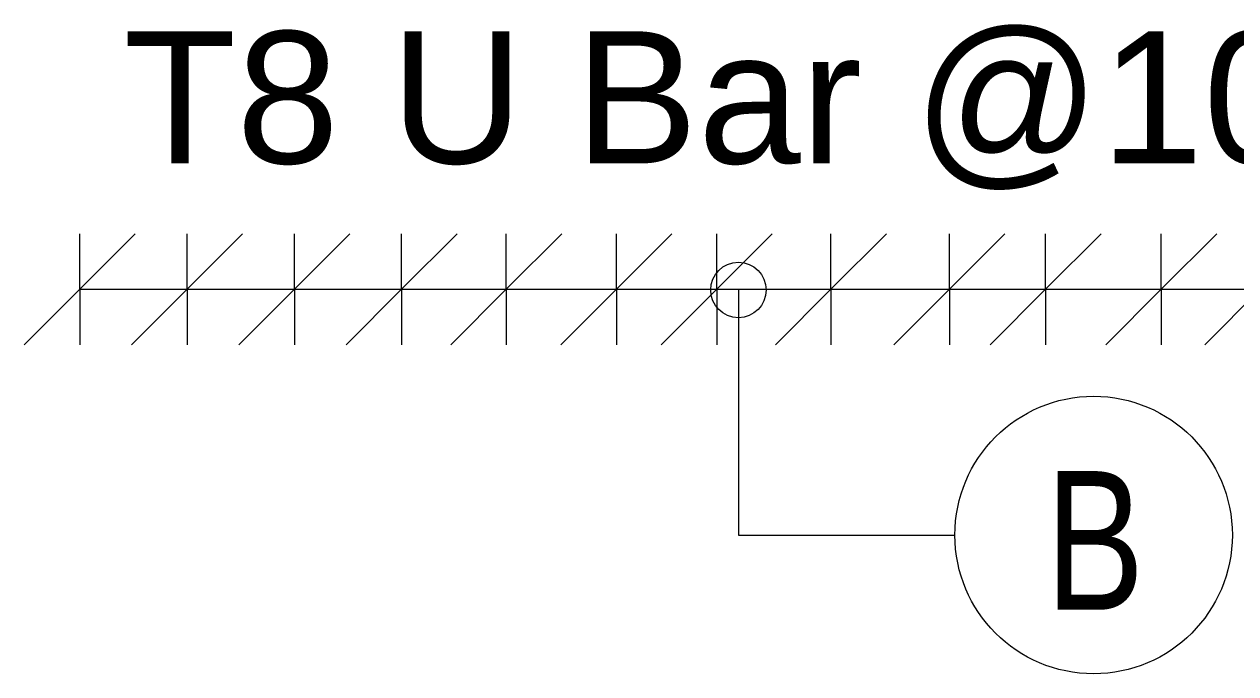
# Model space of a CAD drawing. Header units: millimetres. Extents: x -7118 to 5307, y -2677 to 10400.
# Drawn here: x -4232 to -3141, y -2677 to -2092 of the extents above; entities that cross this region are included whole.
import ezdxf

# ---------------------------------------------------------------- set-up
doc = ezdxf.new("R2010")
doc.units = ezdxf.units.MM
for name, color, linetype, lineweight in [('A-ANNO-DIMS', 211, 'Continuous', 9), ('A-ANNO-DIMS-50', 211, 'Continuous', 9), ('S-RBAR-IDEN', 171, 'Continuous', 9)]:
    doc.layers.add(name, color=color, linetype=linetype, lineweight=lineweight)
doc.styles.add('Arial_1', font='arial.ttf', dxfattribs={"height": 119.0625})
doc.styles.add('Nirmala UI Semilight', font='NirmalaS.ttf', dxfattribs={"width": 0.8, "height": 125})
doc.dimstyles.new('Arrow_Filled_-_2_5_NI_UI', dxfattribs={"dimscale": 304.8, "dimtxt": 130.920493, "dimasz": 0.328084, "dimexe": 0.164042, "dimexo": 0.0625, "dimgap": 0.164042, "dimtad": 1, "dimdec": 4, "dimzin": 0, "dimdsep": 46, "dimtxsty": 'Nirmala UI Semilight', "dimblk1": 'OBLIQUE', "dimblk2": 'OBLIQUE', "dimsah": 1, "dimcen": 0.09, "dimazin": 0, "dimtfac": 1, "dimtdec": 4, "dimtix": 1, "dimtmove": 0, "dimatfit": 3, "dimfxl": 0.164042, "dimfxlon": 1, "dimtvp": 1, "dimtolj": 1, "dimtzin": 0, "dimarcsym": 2})

# ---------------------------------------------------------------- blocks, each defined once
blk = doc.blocks.new('DIMBLOCK116-Elevation Front 1')
at = {"layer": 'A-ANNO-DIMS-50'}
for p, q in [((-4182.3, -2330.3), (-4132.3, -2280.3)), ((-4182.3, -2330.3), (-4182.3, -2280.3)), ((-4085.6, -2330.3), (-4035.6, -2280.3)), ((-4085.6, -2330.3), (-4085.6, -2280.3)), ((-4182.3, -2330.3), (-4232.3, -2380.3)), ((-4182.3, -2330.3), (-4085.6, -2330.3)), ((-4182.3, -2330.3), (-4182.3, -2380.3)), ((-4085.6, -2330.3), (-4135.6, -2380.3)), ((-4085.6, -2330.3), (-4085.6, -2380.3))]:
    blk.add_line(p, q, dxfattribs=at)
blk = doc.blocks.new('_Oblique')
at = {"color": 0, "linetype": 'ByBlock', "lineweight": -2}
blk.add_line((-0.5, -0.5), (0.5, 0.5), dxfattribs=at)
blk = doc.blocks.new('DIMBLOCK117-Elevation Front 1')
at = {"layer": 'A-ANNO-DIMS-50'}
for p, q in [((-4085.6, -2330.3), (-4035.6, -2280.3)), ((-4085.6, -2330.3), (-4085.6, -2280.3)), ((-3988.9, -2330.3), (-3938.9, -2280.3)), ((-3988.9, -2330.3), (-3988.9, -2280.3)), ((-4085.6, -2330.3), (-4135.6, -2380.3)), ((-4085.6, -2330.3), (-3988.9, -2330.3)), ((-4085.6, -2330.3), (-4085.6, -2380.3)), ((-3988.9, -2330.3), (-4038.9, -2380.3)), ((-3988.9, -2330.3), (-3988.9, -2380.3))]:
    blk.add_line(p, q, dxfattribs=at)
blk = doc.blocks.new('DIMBLOCK118-Elevation Front 1')
at = {"layer": 'A-ANNO-DIMS-50'}
for p, q in [((-3988.9, -2330.3), (-3938.9, -2280.3)), ((-3988.9, -2330.3), (-3988.9, -2280.3)), ((-3892.2, -2330.3), (-3842.2, -2280.3)), ((-3892.2, -2330.3), (-3892.2, -2280.3)), ((-3988.9, -2330.3), (-4038.9, -2380.3)), ((-3988.9, -2330.3), (-3892.2, -2330.3)), ((-3988.9, -2330.3), (-3988.9, -2380.3)), ((-3892.2, -2330.3), (-3942.2, -2380.3)), ((-3892.2, -2330.3), (-3892.2, -2380.3))]:
    blk.add_line(p, q, dxfattribs=at)
blk = doc.blocks.new('DIMBLOCK119-Elevation Front 1')
at = {"layer": 'A-ANNO-DIMS-50'}
for p, q in [((-3892.2, -2330.3), (-3842.2, -2280.3)), ((-3892.2, -2330.3), (-3892.2, -2280.3)), ((-3797.9, -2330.3), (-3747.9, -2280.3)), ((-3797.9, -2330.3), (-3797.9, -2280.3)), ((-3892.2, -2330.3), (-3942.2, -2380.3)), ((-3892.2, -2330.3), (-3797.9, -2330.3)), ((-3892.2, -2330.3), (-3892.2, -2380.3)), ((-3797.9, -2330.3), (-3847.9, -2380.3)), ((-3797.9, -2330.3), (-3797.9, -2380.3))]:
    blk.add_line(p, q, dxfattribs=at)
blk = doc.blocks.new('DIMBLOCK120-Elevation Front 1')
at = {"layer": 'A-ANNO-DIMS-50'}
for p, q in [((-3797.9, -2330.3), (-3747.9, -2280.3)), ((-3797.9, -2330.3), (-3797.9, -2280.3)), ((-3698.7, -2330.3), (-3648.7, -2280.3)), ((-3698.7, -2330.3), (-3698.7, -2280.3)), ((-3797.9, -2330.3), (-3847.9, -2380.3)), ((-3797.9, -2330.3), (-3698.7, -2330.3)), ((-3797.9, -2330.3), (-3797.9, -2380.3)), ((-3698.7, -2330.3), (-3748.7, -2380.3)), ((-3698.7, -2330.3), (-3698.7, -2380.3))]:
    blk.add_line(p, q, dxfattribs=at)
blk = doc.blocks.new('DIMBLOCK121-Elevation Front 1')
at = {"layer": 'A-ANNO-DIMS-50'}
for p, q in [((-3698.7, -2330.3), (-3648.7, -2280.3)), ((-3698.7, -2330.3), (-3698.7, -2280.3)), ((-3608.3, -2330.3), (-3558.3, -2280.3)), ((-3608.3, -2330.3), (-3608.3, -2280.3)), ((-3698.7, -2330.3), (-3748.7, -2380.3)), ((-3698.7, -2330.3), (-3608.3, -2330.3)), ((-3698.7, -2330.3), (-3698.7, -2380.3)), ((-3608.3, -2330.3), (-3658.3, -2380.3)), ((-3608.3, -2330.3), (-3608.3, -2380.3))]:
    blk.add_line(p, q, dxfattribs=at)
blk = doc.blocks.new('DIMBLOCK122-Elevation Front 1')
at = {"layer": 'A-ANNO-DIMS-50'}
for p, q in [((-3608.3, -2330.3), (-3558.3, -2280.3)), ((-3608.3, -2330.3), (-3608.3, -2280.3)), ((-3505.3, -2330.3), (-3455.3, -2280.3)), ((-3505.3, -2330.3), (-3505.3, -2280.3)), ((-3608.3, -2330.3), (-3658.3, -2380.3)), ((-3608.3, -2330.3), (-3505.3, -2330.3)), ((-3608.3, -2330.3), (-3608.3, -2380.3)), ((-3505.3, -2330.3), (-3555.3, -2380.3)), ((-3505.3, -2330.3), (-3505.3, -2380.3))]:
    blk.add_line(p, q, dxfattribs=at)
blk = doc.blocks.new('DIMBLOCK123-Elevation Front 1')
at = {"layer": 'A-ANNO-DIMS-50'}
for p, q in [((-3505.3, -2330.3), (-3455.3, -2280.3)), ((-3505.3, -2330.3), (-3505.3, -2280.3)), ((-3398.6, -2330.3), (-3348.6, -2280.3)), ((-3398.6, -2330.3), (-3398.6, -2280.3)), ((-3505.3, -2330.3), (-3555.3, -2380.3)), ((-3505.3, -2330.3), (-3398.6, -2330.3)), ((-3505.3, -2330.3), (-3505.3, -2380.3)), ((-3398.6, -2330.3), (-3448.6, -2380.3)), ((-3398.6, -2330.3), (-3398.6, -2380.3))]:
    blk.add_line(p, q, dxfattribs=at)
blk = doc.blocks.new('DIMBLOCK124-Elevation Front 1')
at = {"layer": 'A-ANNO-DIMS-50'}
for p, q in [((-3398.6, -2330.3), (-3348.6, -2280.3)), ((-3398.6, -2330.3), (-3398.6, -2280.3)), ((-3311.9, -2330.3), (-3261.9, -2280.3)), ((-3311.9, -2330.3), (-3311.9, -2280.3)), ((-3398.6, -2330.3), (-3448.6, -2380.3)), ((-3398.6, -2330.3), (-3311.9, -2330.3)), ((-3398.6, -2330.3), (-3398.6, -2380.3)), ((-3311.9, -2330.3), (-3361.9, -2380.3)), ((-3311.9, -2330.3), (-3311.9, -2380.3))]:
    blk.add_line(p, q, dxfattribs=at)
blk = doc.blocks.new('DIMBLOCK125-Elevation Front 1')
at = {"layer": 'A-ANNO-DIMS-50'}
for p, q in [((-3311.9, -2330.3), (-3261.9, -2280.3)), ((-3311.9, -2330.3), (-3311.9, -2280.3)), ((-3207.6, -2330.3), (-3157.6, -2280.3)), ((-3207.6, -2330.3), (-3207.6, -2280.3)), ((-3311.9, -2330.3), (-3361.9, -2380.3)), ((-3311.9, -2330.3), (-3207.6, -2330.3)), ((-3311.9, -2330.3), (-3311.9, -2380.3)), ((-3207.6, -2330.3), (-3257.6, -2380.3)), ((-3207.6, -2330.3), (-3207.6, -2380.3))]:
    blk.add_line(p, q, dxfattribs=at)
blk = doc.blocks.new('DIMBLOCK126-Elevation Front 1')
at = {"layer": 'A-ANNO-DIMS-50'}
for p, q in [((-3207.6, -2330.3), (-3157.6, -2280.3)), ((-3207.6, -2330.3), (-3207.6, -2280.3)), ((-3118.4, -2330.3), (-3068.4, -2280.3)), ((-3118.4, -2330.3), (-3118.4, -2280.3)), ((-3207.6, -2330.3), (-3257.6, -2380.3)), ((-3207.6, -2330.3), (-3118.4, -2330.3)), ((-3207.6, -2330.3), (-3207.6, -2380.3)), ((-3118.4, -2330.3), (-3168.4, -2380.3)), ((-3118.4, -2330.3), (-3118.4, -2380.3))]:
    blk.add_line(p, q, dxfattribs=at)
blk = doc.blocks.new('DIMBLOCK127-Elevation Front 1')
at = {"layer": 'A-ANNO-DIMS-50'}
for p, q in [((-3118.4, -2330.3), (-3068.4, -2280.3)), ((-3118.4, -2330.3), (-3118.4, -2280.3)), ((-3015.5, -2330.3), (-2965.5, -2280.3)), ((-3015.5, -2330.3), (-3015.5, -2280.3)), ((-3118.4, -2330.3), (-3168.4, -2380.3)), ((-3118.4, -2330.3), (-3015.5, -2330.3)), ((-3118.4, -2330.3), (-3118.4, -2380.3)), ((-3015.5, -2330.3), (-3065.5, -2380.3)), ((-3015.5, -2330.3), (-3015.5, -2380.3))]:
    blk.add_line(p, q, dxfattribs=at)
blk = doc.blocks.new('DIMBLOCK132-Elevation Front 1')
at = {"layer": 'A-ANNO-DIMS-50'}
for p, q in [((-4182.3, -2330.3), (-4132.3, -2280.3)), ((-4182.3, -2330.3), (-4182.3, -2280.3)), ((-4085.6, -2330.3), (-4035.6, -2280.3)), ((-4085.6, -2330.3), (-4085.6, -2280.3)), ((-3988.9, -2330.3), (-3938.9, -2280.3)), ((-3988.9, -2330.3), (-3988.9, -2280.3)), ((-3892.2, -2330.3), (-3842.2, -2280.3)), ((-3892.2, -2330.3), (-3892.2, -2280.3)), ((-3797.9, -2330.3), (-3747.9, -2280.3)), ((-3797.9, -2330.3), (-3797.9, -2280.3)), ((-4182.3, -2330.3), (-4232.3, -2380.3)), ((-4182.3, -2330.3), (-3892.2, -2330.3)), ((-4182.3, -2330.3), (-4085.6, -2330.3)), ((-4182.3, -2330.3), (-4182.3, -2380.3)), ((-4085.6, -2330.3), (-4135.6, -2380.3)), ((-4085.6, -2330.3), (-3988.9, -2330.3)), ((-4085.6, -2330.3), (-4085.6, -2380.3)), ((-3988.9, -2330.3), (-4038.9, -2380.3)), ((-3988.9, -2330.3), (-3892.2, -2330.3)), ((-3988.9, -2330.3), (-3988.9, -2380.3)), ((-3892.2, -2330.3), (-3942.2, -2380.3)), ((-3892.2, -2330.3), (-3797.9, -2330.3)), ((-3892.2, -2330.3), (-3892.2, -2380.3)), ((-3797.9, -2330.3), (-3847.9, -2380.3)), ((-3797.9, -2330.3), (-3797.9, -2380.3))]:
    blk.add_line(p, q, dxfattribs=at)
blk = doc.blocks.new('_None')
blk = doc.blocks.new('DIMBLOCK133-Elevation Front 1')
at = {"layer": 'A-ANNO-DIMS-50'}
for p, q in [((-3892.2, -2330.3), (-3842.2, -2280.3)), ((-3892.2, -2330.3), (-3892.2, -2280.3)), ((-3797.9, -2330.3), (-3747.9, -2280.3)), ((-3797.9, -2330.3), (-3797.9, -2280.3)), ((-3698.7, -2330.3), (-3648.7, -2280.3)), ((-3698.7, -2330.3), (-3698.7, -2280.3)), ((-3892.2, -2330.3), (-3942.2, -2380.3)), ((-3892.2, -2330.3), (-3797.9, -2330.3)), ((-3892.2, -2330.3), (-3797.9, -2330.3)), ((-3892.2, -2330.3), (-3892.2, -2380.3)), ((-3797.9, -2330.3), (-3847.9, -2380.3)), ((-3797.9, -2330.3), (-3698.7, -2330.3)), ((-3797.9, -2330.3), (-3797.9, -2380.3)), ((-3698.7, -2330.3), (-3748.7, -2380.3)), ((-3698.7, -2330.3), (-3698.7, -2380.3))]:
    blk.add_line(p, q, dxfattribs=at)
blk = doc.blocks.new('DIMBLOCK134-Elevation Front 1')
at = {"layer": 'A-ANNO-DIMS-50'}
for p, q in [((-3797.9, -2330.3), (-3747.9, -2280.3)), ((-3797.9, -2330.3), (-3797.9, -2280.3)), ((-3698.7, -2330.3), (-3648.7, -2280.3)), ((-3698.7, -2330.3), (-3698.7, -2280.3)), ((-3608.3, -2330.3), (-3558.3, -2280.3)), ((-3608.3, -2330.3), (-3608.3, -2280.3)), ((-3797.9, -2330.3), (-3847.9, -2380.3)), ((-3797.9, -2330.3), (-3698.7, -2330.3)), ((-3797.9, -2330.3), (-3698.7, -2330.3)), ((-3797.9, -2330.3), (-3797.9, -2380.3)), ((-3698.7, -2330.3), (-3748.7, -2380.3)), ((-3698.7, -2330.3), (-3608.3, -2330.3)), ((-3698.7, -2330.3), (-3698.7, -2380.3)), ((-3608.3, -2330.3), (-3658.3, -2380.3)), ((-3608.3, -2330.3), (-3608.3, -2380.3))]:
    blk.add_line(p, q, dxfattribs=at)
blk = doc.blocks.new('DIMBLOCK135-Elevation Front 1')
at = {"layer": 'A-ANNO-DIMS-50'}
for p, q in [((-3698.7, -2330.3), (-3648.7, -2280.3)), ((-3698.7, -2330.3), (-3698.7, -2280.3)), ((-3608.3, -2330.3), (-3558.3, -2280.3)), ((-3608.3, -2330.3), (-3608.3, -2280.3)), ((-3505.3, -2330.3), (-3455.3, -2280.3)), ((-3505.3, -2330.3), (-3505.3, -2280.3)), ((-3698.7, -2330.3), (-3748.7, -2380.3)), ((-3698.7, -2330.3), (-3608.3, -2330.3)), ((-3698.7, -2330.3), (-3608.3, -2330.3)), ((-3698.7, -2330.3), (-3698.7, -2380.3)), ((-3608.3, -2330.3), (-3658.3, -2380.3)), ((-3608.3, -2330.3), (-3505.3, -2330.3)), ((-3608.3, -2330.3), (-3608.3, -2380.3)), ((-3505.3, -2330.3), (-3555.3, -2380.3)), ((-3505.3, -2330.3), (-3505.3, -2380.3))]:
    blk.add_line(p, q, dxfattribs=at)
blk = doc.blocks.new('DIMBLOCK136-Elevation Front 1')
at = {"layer": 'A-ANNO-DIMS-50'}
for p, q in [((-3608.3, -2330.3), (-3558.3, -2280.3)), ((-3608.3, -2330.3), (-3608.3, -2280.3)), ((-3505.3, -2330.3), (-3455.3, -2280.3)), ((-3505.3, -2330.3), (-3505.3, -2280.3)), ((-3398.6, -2330.3), (-3348.6, -2280.3)), ((-3398.6, -2330.3), (-3398.6, -2280.3)), ((-3608.3, -2330.3), (-3658.3, -2380.3)), ((-3608.3, -2330.3), (-3505.3, -2330.3)), ((-3608.3, -2330.3), (-3505.3, -2330.3)), ((-3608.3, -2330.3), (-3608.3, -2380.3)), ((-3505.3, -2330.3), (-3555.3, -2380.3)), ((-3505.3, -2330.3), (-3398.6, -2330.3)), ((-3505.3, -2330.3), (-3505.3, -2380.3)), ((-3398.6, -2330.3), (-3448.6, -2380.3)), ((-3398.6, -2330.3), (-3398.6, -2380.3))]:
    blk.add_line(p, q, dxfattribs=at)
blk = doc.blocks.new('DIMBLOCK137-Elevation Front 1')
at = {"layer": 'A-ANNO-DIMS-50'}
for p, q in [((-3505.3, -2330.3), (-3455.3, -2280.3)), ((-3505.3, -2330.3), (-3505.3, -2280.3)), ((-3398.6, -2330.3), (-3348.6, -2280.3)), ((-3398.6, -2330.3), (-3398.6, -2280.3)), ((-3311.9, -2330.3), (-3261.9, -2280.3)), ((-3311.9, -2330.3), (-3311.9, -2280.3)), ((-3505.3, -2330.3), (-3555.3, -2380.3)), ((-3505.3, -2330.3), (-3398.6, -2330.3)), ((-3505.3, -2330.3), (-3398.6, -2330.3)), ((-3505.3, -2330.3), (-3505.3, -2380.3)), ((-3398.6, -2330.3), (-3448.6, -2380.3)), ((-3398.6, -2330.3), (-3311.9, -2330.3)), ((-3398.6, -2330.3), (-3398.6, -2380.3)), ((-3311.9, -2330.3), (-3361.9, -2380.3)), ((-3311.9, -2330.3), (-3311.9, -2380.3))]:
    blk.add_line(p, q, dxfattribs=at)
blk = doc.blocks.new('DIMBLOCK138-Elevation Front 1')
at = {"layer": 'A-ANNO-DIMS-50'}
for p, q in [((-3398.6, -2330.3), (-3348.6, -2280.3)), ((-3398.6, -2330.3), (-3398.6, -2280.3)), ((-3311.9, -2330.3), (-3261.9, -2280.3)), ((-3311.9, -2330.3), (-3311.9, -2280.3)), ((-3207.6, -2330.3), (-3157.6, -2280.3)), ((-3207.6, -2330.3), (-3207.6, -2280.3)), ((-3398.6, -2330.3), (-3448.6, -2380.3)), ((-3398.6, -2330.3), (-3311.9, -2330.3)), ((-3398.6, -2330.3), (-3311.9, -2330.3)), ((-3398.6, -2330.3), (-3398.6, -2380.3)), ((-3311.9, -2330.3), (-3361.9, -2380.3)), ((-3311.9, -2330.3), (-3207.6, -2330.3)), ((-3311.9, -2330.3), (-3311.9, -2380.3)), ((-3207.6, -2330.3), (-3257.6, -2380.3)), ((-3207.6, -2330.3), (-3207.6, -2380.3))]:
    blk.add_line(p, q, dxfattribs=at)
blk = doc.blocks.new('DIMBLOCK139-Elevation Front 1')
at = {"layer": 'A-ANNO-DIMS-50'}
for p, q in [((-3311.9, -2330.3), (-3261.9, -2280.3)), ((-3311.9, -2330.3), (-3311.9, -2280.3)), ((-3207.6, -2330.3), (-3157.6, -2280.3)), ((-3207.6, -2330.3), (-3207.6, -2280.3)), ((-3118.4, -2330.3), (-3068.4, -2280.3)), ((-3118.4, -2330.3), (-3118.4, -2280.3)), ((-3311.9, -2330.3), (-3361.9, -2380.3)), ((-3311.9, -2330.3), (-3207.6, -2330.3)), ((-3311.9, -2330.3), (-3207.6, -2330.3)), ((-3311.9, -2330.3), (-3311.9, -2380.3)), ((-3207.6, -2330.3), (-3257.6, -2380.3)), ((-3207.6, -2330.3), (-3118.4, -2330.3)), ((-3207.6, -2330.3), (-3207.6, -2380.3)), ((-3118.4, -2330.3), (-3168.4, -2380.3)), ((-3118.4, -2330.3), (-3118.4, -2380.3))]:
    blk.add_line(p, q, dxfattribs=at)
blk = doc.blocks.new('DIMBLOCK140-Elevation Front 1')
at = {"layer": 'A-ANNO-DIMS-50'}
for p, q in [((-3207.6, -2330.3), (-3157.6, -2280.3)), ((-3207.6, -2330.3), (-3207.6, -2280.3)), ((-3118.4, -2330.3), (-3068.4, -2280.3)), ((-3118.4, -2330.3), (-3118.4, -2280.3)), ((-3015.5, -2330.3), (-2965.5, -2280.3)), ((-3015.5, -2330.3), (-3015.5, -2280.3)), ((-3207.6, -2330.3), (-3257.6, -2380.3)), ((-3207.6, -2330.3), (-3118.4, -2330.3)), ((-3207.6, -2330.3), (-3118.4, -2330.3)), ((-3207.6, -2330.3), (-3207.6, -2380.3)), ((-3118.4, -2330.3), (-3168.4, -2380.3)), ((-3118.4, -2330.3), (-3015.5, -2330.3)), ((-3118.4, -2330.3), (-3118.4, -2380.3)), ((-3015.5, -2330.3), (-3065.5, -2380.3)), ((-3015.5, -2330.3), (-3015.5, -2380.3))]:
    blk.add_line(p, q, dxfattribs=at)
blk = doc.blocks.new('DIMBLOCK141-Elevation Front 1')
at = {"layer": 'A-ANNO-DIMS-50'}
for p, q in [((-3118.4, -2330.3), (-3068.4, -2280.3)), ((-3118.4, -2330.3), (-3118.4, -2280.3)), ((-3015.5, -2330.3), (-2965.5, -2280.3)), ((-3015.5, -2330.3), (-3015.5, -2280.3)), ((-2925, -2330.3), (-2875, -2280.3)), ((-2925, -2330.3), (-2925, -2280.3)), ((-3118.4, -2330.3), (-3168.4, -2380.3)), ((-3118.4, -2330.3), (-3015.5, -2330.3)), ((-3118.4, -2330.3), (-3015.5, -2330.3)), ((-3118.4, -2330.3), (-3118.4, -2380.3)), ((-3015.5, -2330.3), (-3065.5, -2380.3)), ((-3015.5, -2330.3), (-2925, -2330.3)), ((-3015.5, -2330.3), (-3015.5, -2380.3)), ((-2925, -2330.3), (-2975, -2380.3)), ((-2925, -2330.3), (-2925, -2380.3))]:
    blk.add_line(p, q, dxfattribs=at)
blk = doc.blocks.new('M_Rebar Tag_rfa MARK - DOT 1 MM-794228-Elevation Front 1')
at = {"layer": 'S-RBAR-IDEN'}
blk.add_circle((-333.3, 3347.5), 125, dxfattribs=at)

msp = doc.modelspace()

# ---------------------------------------------------------------- linework, layer by layer
at = {"layer": 'S-RBAR-IDEN'}
for p, q in [((-3588.69576, -2330.99345), (-3588.69576, -2551.75436)), ((-3588.69576, -2551.75436), (-3393.57275, -2551.75436))]:
    msp.add_line(p, q, dxfattribs=at)
msp.add_circle((-3588.69576, -2330.99345), 25, dxfattribs=at)

# ---------------------------------------------------------------- block references
at = {"layer": 'S-RBAR-IDEN', "rotation": 270.0000000000001}
msp.add_blockref('M_Rebar Tag_rfa MARK - DOT 1 MM-794228-Elevation Front 1', (-6616.11262, -2885.06685), dxfattribs=at)

# ---------------------------------------------------------------- texts
at = {"layer": 'S-RBAR-IDEN', "insert": (-3312.13421, -2494.15198), "char_height": 125, "width": 96.2025, "attachment_point": 1, "style": 'Nirmala UI Semilight'}
msp.add_mtext('B', dxfattribs=at)

# ---------------------------------------------------------------- dimensions: what is measured, and where the dimension line sits
at = {"layer": 'A-ANNO-DIMS'}
for base, p1, p2, text, override, picture, middle in [((-3892.15635, -2330.28884), (-4182.30714, -2280.28884), (-3892.15635, -2280.28884), '290', {"dimpost": '<>', "dimblk1": 'None', "dimblk2": 'None', "dimsah": 1, "dimfxl": 290.150787}, 'DIMBLOCK132-Elevation Front 1', (-4037.23175, -2215.65321)), ((-3797.93942, -2330.28884), (-3892.15635, -2280.28884), (-3797.93942, -2280.28884), '94', {"dimpost": '<>', "dimblk1": 'None', "dimblk2": 'None', "dimsah": 1, "dimfxl": 94.216929}, 'DIMBLOCK133-Elevation Front 1', (-3845.04789, -2215.65321)), ((-3698.72249, -2330.28884), (-3797.93942, -2280.28884), (-3698.72249, -2280.28884), '99', {"dimpost": '<>', "dimblk1": 'None', "dimblk2": 'None', "dimsah": 1, "dimfxl": 99.216929}, 'DIMBLOCK134-Elevation Front 1', (-3748.33096, -2215.65321)), ((-3608.25556, -2330.28884), (-3698.72249, -2280.28884), (-3608.25556, -2280.28884), '90', {"dimpost": '<>', "dimblk1": 'None', "dimblk2": 'None', "dimsah": 1, "dimfxl": 90.466929}, 'DIMBLOCK135-Elevation Front 1', (-3653.48903, -2215.65321)), ((-3505.28864, -2330.28884), (-3608.25556, -2280.28884), (-3505.28864, -2280.28884), '103', {"dimpost": '<>', "dimblk1": 'None', "dimblk2": 'None', "dimsah": 1, "dimfxl": 102.966929}, 'DIMBLOCK136-Elevation Front 1', (-3556.7721, -2215.30453)), ((-3398.57171, -2330.28884), (-3505.28864, -2280.28884), (-3398.57171, -2280.28884), '107', {"dimpost": '<>', "dimblk1": 'None', "dimblk2": 'None', "dimsah": 1, "dimfxl": 106.716929}, 'DIMBLOCK137-Elevation Front 1', (-3451.93017, -2215.34812)), ((-3311.85478, -2330.28884), (-3398.57171, -2280.28884), (-3311.85478, -2280.28884), '87', {"dimpost": '<>', "dimblk1": 'None', "dimblk2": 'None', "dimsah": 1, "dimfxl": 86.716929}, 'DIMBLOCK138-Elevation Front 1', (-3355.21324, -2215.74038)), ((-3207.63785, -2330.28884), (-3311.85478, -2280.28884), (-3207.63785, -2280.28884), '104', {"dimpost": '<>', "dimblk1": 'None', "dimblk2": 'None', "dimsah": 1, "dimfxl": 104.216929}, 'DIMBLOCK139-Elevation Front 1', (-3259.74631, -2215.34812)), ((-3118.42092, -2330.28884), (-3207.63785, -2280.28884), (-3118.42092, -2280.28884), '89', {"dimpost": '<>', "dimblk1": 'None', "dimblk2": 'None', "dimsah": 1, "dimfxl": 89.216929}, 'DIMBLOCK140-Elevation Front 1', (-3163.02938, -2215.65321)), ((-3015.45399, -2330.28884), (-3118.42092, -2280.28884), (-3015.45399, -2280.28884), '103', {"dimpost": '<>', "dimblk1": 'None', "dimblk2": 'None', "dimsah": 1, "dimfxl": 102.966929}, 'DIMBLOCK141-Elevation Front 1', (-3066.93745, -2215.30453)), ((-4085.59021, -2330.28884), (-4182.30714, -2280.28884), (-4085.59021, -2280.28884), ' ', {"dimpost": '<>', "dimfxl": 96.716929}, 'DIMBLOCK116-Elevation Front 1', (-4133.94867, -2330.28884)), ((-3988.87328, -2330.28884), (-4085.59021, -2280.28884), (-3988.87328, -2280.28884), ' ', {"dimpost": '<>', "dimfxl": 96.716929}, 'DIMBLOCK117-Elevation Front 1', (-4037.23175, -2330.28884)), ((-3892.15635, -2330.28884), (-3988.87328, -2280.28884), (-3892.15635, -2280.28884), ' ', {"dimpost": '<>', "dimfxl": 96.716929}, 'DIMBLOCK118-Elevation Front 1', (-3940.51482, -2330.28884)), ((-3797.93942, -2330.28884), (-3892.15635, -2280.28884), (-3797.93942, -2280.28884), ' ', {"dimpost": '<>', "dimfxl": 94.216929}, 'DIMBLOCK119-Elevation Front 1', (-3845.04789, -2330.28884)), ((-3698.72249, -2330.28884), (-3797.93942, -2280.28884), (-3698.72249, -2280.28884), ' ', {"dimpost": '<>', "dimfxl": 99.216929}, 'DIMBLOCK120-Elevation Front 1', (-3748.33096, -2330.28884)), ((-3608.25556, -2330.28884), (-3698.72249, -2280.28884), (-3608.25556, -2280.28884), ' ', {"dimpost": '<>', "dimfxl": 90.466929}, 'DIMBLOCK121-Elevation Front 1', (-3653.48903, -2330.28884)), ((-3505.28864, -2330.28884), (-3608.25556, -2280.28884), (-3505.28864, -2280.28884), ' ', {"dimpost": '<>', "dimfxl": 102.966929}, 'DIMBLOCK122-Elevation Front 1', (-3556.7721, -2330.28884)), ((-3398.57171, -2330.28884), (-3505.28864, -2280.28884), (-3398.57171, -2280.28884), ' ', {"dimpost": '<>', "dimfxl": 106.716929}, 'DIMBLOCK123-Elevation Front 1', (-3451.93017, -2330.28884)), ((-3311.85478, -2330.28884), (-3398.57171, -2280.28884), (-3311.85478, -2280.28884), ' ', {"dimpost": '<>', "dimfxl": 86.716929}, 'DIMBLOCK124-Elevation Front 1', (-3355.21324, -2330.28884)), ((-3207.63785, -2330.28884), (-3311.85478, -2280.28884), (-3207.63785, -2280.28884), ' ', {"dimpost": '<>', "dimfxl": 104.216929}, 'DIMBLOCK125-Elevation Front 1', (-3259.74631, -2330.28884)), ((-3118.42092, -2330.28884), (-3207.63785, -2280.28884), (-3118.42092, -2280.28884), ' ', {"dimpost": '<>', "dimfxl": 89.216929}, 'DIMBLOCK126-Elevation Front 1', (-3163.02938, -2330.28884)), ((-3015.45399, -2330.28884), (-3118.42092, -2280.28884), (-3015.45399, -2280.28884), ' ', {"dimpost": '<>', "dimfxl": 102.966929}, 'DIMBLOCK127-Elevation Front 1', (-3066.93745, -2330.28884))]:
    dim = msp.add_linear_dim(base=base, p1=p1, p2=p2, text=text, dimstyle='Arrow_Filled_-_2_5_NI_UI', override=override, dxfattribs=at)
    dim.commit()
    dim.dimension.update_dxf_attribs({"geometry": picture, "text_midpoint": middle})

# ---------------------------------------------------------------- next in the draw order: texts
at = {"layer": 'S-RBAR-IDEN', "insert": (-4142.70933, -2097.93296), "char_height": 119.0625, "width": 1815.8221875, "attachment_point": 1, "style": 'Arial_1', "bg_fill": 3, "box_fill_scale": 0, "bg_fill_color": 256, "bg_fill_true_color": 3254780160, "bg_fill_transparency": 256}
msp.add_mtext('T8 U Bar @100 mm', dxfattribs=at)

doc.saveas('drawing.dxf')
